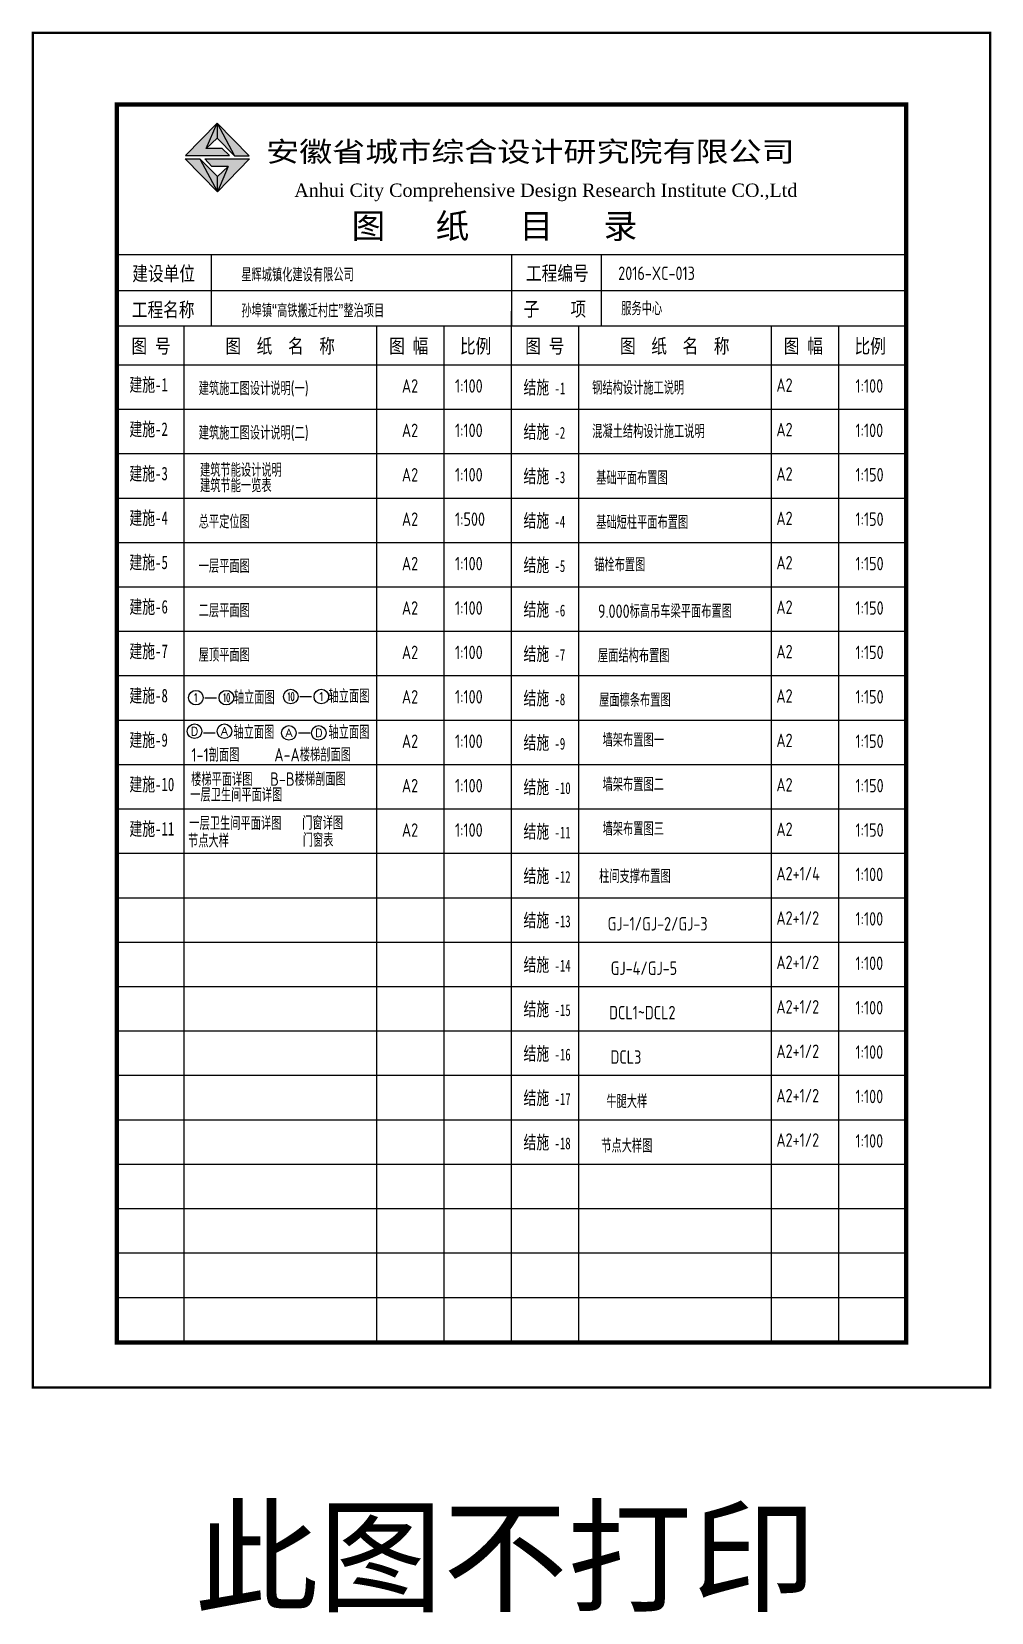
# Model space of a CAD drawing. Extents: x 69728788 to 150163257, y 20675998 to 43663798.
# Drawn here: x 74335109 to 74356159, y 21842410 to 21877066 of the extents above; entities that cross this region are included whole.
import ezdxf
from ezdxf.enums import TextEntityAlignment as Align

# ---------------------------------------------------------------- set-up
doc = ezdxf.new("R2010")
doc.units = 0
doc.header["$LTSCALE"] = 1000
doc.header["$MEASUREMENT"] = 0
doc.layers.get('0').update_dxf_attribs({"linetype": 'CONTINUOUS'})
for name, color, linetype in [('A_DE_DETAIL_3', 144, 'CONTINUOUS'), ('AXIS', 3, 'CONTINUOUS'), ('AXIS_TEXT', 7, 'CONTINUOUS'), ('layer 1', 7, 'CONTINUOUS'), ('PUB_TEXT', 7, 'CONTINUOUS'), ('WALL', 4, 'CONTINUOUS'), ('填充', 251, 'CONTINUOUS')]:
    doc.layers.add(name, color=color, linetype=linetype)
doc.layers.add('PUB_WALL', color=255, linetype='CONTINUOUS', lineweight=13)
doc.styles.add('-宋体', font='')
doc.styles.add('_HZDX', font='atssdeng.shx', dxfattribs={"width": 0.8, "bigfont": 'atssdchn.shx'})
doc.styles.add('_SIMPLEX9', font='', dxfattribs={"width": 0.675})
doc.styles.add('COMPLEX', font='COMPLEX')
doc.styles.add('GHF', font='times.ttf')
doc.styles.add('宋体', font='', dxfattribs={"width": 0.8})
doc.styles.get('-宋体').set_extended_font_data('SimSun')
doc.styles.get('_SIMPLEX9').set_extended_font_data('SimSun')
doc.styles.get('宋体').set_extended_font_data('SimSun')
pattern_1 = [(0, (73223247.0905, 22362857.0662), (1.983867188, 3.967734375), [0, -3.967734375])]

# ---------------------------------------------------------------- blocks, each defined once
blk = doc.blocks.new('_AXISO')
blk.add_circle((0, 0), 0.5)
at = {"layer": 'AXIS_TEXT', "style": 'COMPLEX', "width": 1.041667}
blk.add_attdef('A', text='', height=0.56, dxfattribs=at).set_placement((-0.25, -0.28), (0.25, -0.28), align=Align.FIT)

msp = doc.modelspace()

# ---------------------------------------------------------------- hatches: boundary and pattern name
msp.add_hatch(color=1).paths.add_polyline_path([(74338936.3, 21874503.1), (74339177.2, 21875061.8), (74338482.7, 21874348), (74339449.7, 21874348), (74339289.2, 21874503.1)])
at = {"layer": 'A_DE_DETAIL_3'}
for color, points in [(41, [(74339556.6, 21874345.1), (74339884, 21874345.1), (74339177.2, 21875061.8)]), (41, [(74338795.9, 21874276.2), (74338474.8, 21874276.2), (74339186.6, 21873553.2)]), (1, [(74338906.6, 21874278.3), (74339064.5, 21874112.6), (74339422.2, 21874112.6), (74339186.6, 21873553.2), (74339884.5, 21874278.3)])]:
    msp.add_hatch(color=color, dxfattribs=at).paths.add_polyline_path(points)
at = {"layer": 'PUB_TEXT'}
h = msp.add_hatch(dxfattribs=at)
h.set_pattern_fill('松散材料', color=256, scale=2.116125, style=0)
h.set_pattern_definition(pattern_1)
h.paths.add_polyline_path([(74339177.2, 21874733.2), (74339177.2, 21875061.8), (74338936.3, 21874503.1)])
h = msp.add_hatch(dxfattribs=at)
h.set_pattern_fill('松散材料', color=256, scale=2.116125, style=0)
h.set_pattern_definition(pattern_1)
h.paths.add_polyline_path([(74339556.6, 21874345.1), (74339177.2, 21875061.8), (74339177.2, 21874733.2)])
h = msp.add_hatch(dxfattribs=at)
h.set_pattern_fill('松散材料', color=256, scale=2.116125, style=0)
h.set_pattern_definition(pattern_1)
h.paths.add_polyline_path([(74338795.9, 21874276.2), (74339186.6, 21873553.2), (74339186.6, 21873886.4)])
h.paths.add_polyline_path([(74339186.6, 21873553.2), (74339422.2, 21874112.6), (74339186.6, 21873886.4)])

# ---------------------------------------------------------------- linework, layer by layer
for p, q in [((74338936.3, 21874503.1, 6.9), (74339177.2, 21875061.8, 6.9)), ((74339177.2, 21875061.8, 6.9), (74339556.6, 21874345.1, 6.9)), ((74338474.8, 21874276.2, 6.9), (74338795.9, 21874276.2, 6.9)), ((74339186.6, 21873553.2, 6.9), (74338474.8, 21874276.2, 6.9)), ((74338795.9, 21874276.2, 6.9), (74339186.6, 21873553.2, 6.9)), ((74339064.5, 21874112.6, 6.9), (74338906.6, 21874278.3, 6.9)), ((74338906.6, 21874278.3, 6.9), (74339884.5, 21874278.3, 6.9)), ((74339884.5, 21874278.3, 6.9), (74339186.6, 21873553.2, 6.9)), ((74339422.2, 21874112.6, 6.9), (74339064.5, 21874112.6, 6.9)), ((74339422.2, 21874112.6, 6.9), (74339186.6, 21873553.2, 6.9))]:
    msp.add_line(p, q)
for p, q in [((74339186.6, 21873886.4, 6.9), (74338795.9, 21874276.2, 6.9)), ((74339186.6, 21873886.4, 6.9), (74339422.2, 21874112.6, 6.9)), ((74339186.6, 21873553.2, 6.9), (74339186.6, 21873886.4, 6.9)), ((74354288.2, 21869754.5, 6.9), (74336979.6, 21869754.5, 6.9))]:
    msp.add_line(p, q, dxfattribs=at)
at = {"layer": 'PUB_TEXT', "elevation": 6.9}
for points, const_width in [([(74335133.9, 21877041.8), (74356133.9, 21877041.8), (74356133.9, 21847341.8), (74335133.9, 21847341.8)], 49.2), ([(74336979.6, 21848325.3), (74336979.6, 21875468.3), (74354288.2, 21875468.3), (74354288.2, 21848325.3)], 98.3)]:
    msp.add_lwpolyline(points, close=True, dxfattribs=dict(at, const_width=const_width))
for points in [[(74339289.2, 21874503.1), (74338936.3, 21874503.1), (74339177.2, 21874733.2), (74339556.6, 21874345.1), (74339884, 21874345.1), (74339177.2, 21875061.8), (74338482.7, 21874348), (74339449.7, 21874348), (74339289.2, 21874503.1)], [(74339177.2, 21875061.8), (74339177.2, 21874733.2)]]:
    msp.add_lwpolyline(points, dxfattribs=at)
at = {"layer": 'PUB_WALL'}
for p, q in [((74338911.2, 21862463.8, 6.9), (74339167.5, 21862463.8, 6.9)), ((74338911.2, 21862463.8, 6.9), (74339167.5, 21862463.8, 6.9)), ((74338911.2, 21862463.8, 6.9), (74339167.5, 21862463.8, 6.9)), ((74340992.7, 21862487.5, 6.9), (74341249, 21862487.5, 6.9)), ((74340992.7, 21862487.5, 6.9), (74341249, 21862487.5, 6.9)), ((74340992.7, 21862487.5, 6.9), (74341249, 21862487.5, 6.9)), ((74338876.2, 21861692.6, 6.9), (74339132.5, 21861692.6, 6.9)), ((74338876.2, 21861692.6, 6.9), (74339132.5, 21861692.6, 6.9)), ((74338876.2, 21861692.6, 6.9), (74339132.5, 21861692.6, 6.9)), ((74340960, 21861692.6, 6.9), (74341216.3, 21861692.6, 6.9)), ((74340960, 21861692.6, 6.9), (74341216.3, 21861692.6, 6.9)), ((74340960, 21861692.6, 6.9), (74341216.3, 21861692.6, 6.9))]:
    msp.add_line(p, q, dxfattribs=at)
at = {"layer": 'PUB_WALL', "const_width": 20, "elevation": 6.9}
for points in [[(74338911.2, 21862463.8), (74339167.5, 21862463.8)], [(74340992.7, 21862487.5), (74341249, 21862487.5)], [(74338876.2, 21861692.6), (74339132.5, 21861692.6)], [(74340960, 21861692.6), (74341216.3, 21861692.6)]]:
    msp.add_lwpolyline(points, dxfattribs=at)
at = {"layer": 'WALL'}
for p, q in [((74338911.2, 21862463.8, 6.9), (74339167.5, 21862463.8, 6.9)), ((74340992.7, 21862487.5, 6.9), (74341249, 21862487.5, 6.9)), ((74338876.2, 21861692.6, 6.9), (74339132.5, 21861692.6, 6.9)), ((74340960, 21861692.6, 6.9), (74341216.3, 21861692.6, 6.9))]:
    msp.add_line(p, q, dxfattribs=at)
at = {"layer": '填充', "color": 251}
for p, q in [((74336979.6, 21872179.6, 6.9), (74354288.2, 21872179.6, 6.9)), ((74339044.8, 21872154.8, 6.9), (74339044.8, 21870606.1, 6.9)), ((74345633.9, 21872179.6, 6.9), (74345633.9, 21870606.1, 6.9)), ((74347600.8, 21872179.6, 6.9), (74347600.8, 21870606.1, 6.9)), ((74336979.6, 21871392.8, 6.9), (74354288.2, 21871392.8, 6.9)), ((74345633.9, 21848325.3, 6.9), (74345633.9, 21870934.7, 6.9)), ((74354288.2, 21870606.1, 6.9), (74336979.6, 21870606.1, 6.9)), ((74338454.8, 21848325.3, 6.9), (74338454.8, 21870606.1, 6.9)), ((74342683.6, 21848325.3, 6.9), (74342683.6, 21870606.1, 6.9)), ((74344158.8, 21848325.3, 6.9), (74344158.8, 21870606.1, 6.9)), ((74347109.1, 21848325.3, 6.9), (74347109.1, 21870606.1, 6.9)), ((74351337.9, 21848325.3, 6.9), (74351337.9, 21870606.1, 6.9)), ((74352813.1, 21848325.3, 6.9), (74352813.1, 21870606.1, 6.9)), ((74354288.2, 21869754.5, 6.9), (74336979.6, 21869754.5, 6.9)), ((74354288.2, 21868780.9, 6.9), (74336979.6, 21868780.9, 6.9)), ((74354288.2, 21867807.3, 6.9), (74336979.6, 21867807.3, 6.9)), ((74354288.2, 21866833.7, 6.9), (74336979.6, 21866833.7, 6.9)), ((74354288.2, 21865860.1, 6.9), (74336979.6, 21865860.1, 6.9)), ((74354288.2, 21864886.5, 6.9), (74336979.6, 21864886.5, 6.9)), ((74354288.2, 21863912.9, 6.9), (74336979.6, 21863912.9, 6.9)), ((74354288.2, 21862939.3, 6.9), (74336979.6, 21862939.3, 6.9)), ((74354288.2, 21861965.7, 6.9), (74336979.6, 21861965.7, 6.9)), ((74354288.2, 21860992, 6.9), (74336979.6, 21860992, 6.9)), ((74354288.2, 21860018.4, 6.9), (74336979.6, 21860018.4, 6.9)), ((74354288.2, 21859044.8, 6.9), (74336979.6, 21859044.8, 6.9)), ((74354288.2, 21858071.2, 6.9), (74336979.6, 21858071.2, 6.9)), ((74354288.2, 21857097.6, 6.9), (74336979.6, 21857097.6, 6.9)), ((74354288.2, 21856124, 6.9), (74336979.6, 21856124, 6.9)), ((74354288.2, 21855150.4, 6.9), (74336979.6, 21855150.4, 6.9)), ((74354288.2, 21854176.8, 6.9), (74336979.6, 21854176.8, 6.9)), ((74354288.2, 21853203.2, 6.9), (74336979.6, 21853203.2, 6.9)), ((74354288.2, 21852229.6, 6.9), (74336979.6, 21852229.6, 6.9)), ((74354288.2, 21851256, 6.9), (74336979.6, 21851256, 6.9)), ((74354288.2, 21850282.3, 6.9), (74336979.6, 21850282.3, 6.9)), ((74354288.2, 21849308.7, 6.9), (74336979.6, 21849308.7, 6.9)), ((74354288.2, 21849308.7, 6.9), (74336979.6, 21849308.7, 6.9))]:
    msp.add_line(p, q, dxfattribs=at)

# ---------------------------------------------------------------- block references
at = {"layer": 'AXIS'}
ref = msp.add_blockref('_AXISO', (74338711.4, 21862463.8, 6.9), dxfattribs=dict(at, xscale=320, yscale=320, zscale=320))
ref.add_attrib('A', '1', dxfattribs={"layer": 'AXIS_TEXT', "height": 179.2, "style": 'COMPLEX', "width": 2.083333}).set_placement((74338631.4, 21862374.2, 6.9), (74338791.4, 21862374.2, 6.9), align=Align.FIT)
ref = msp.add_blockref('_AXISO', (74339381.1, 21862463.8, 6.9), dxfattribs=dict(at, xscale=320, yscale=320, zscale=320))
ref.add_attrib('A', '10', dxfattribs={"layer": 'AXIS_TEXT', "height": 179.2, "style": 'COMPLEX', "width": 0.646552}).set_placement((74339301.1, 21862374.2, 6.9), (74339461.1, 21862374.2, 6.9), align=Align.FIT)
ref = msp.add_blockref('_AXISO', (74340792.9, 21862487.5, 6.9), dxfattribs=dict(at, xscale=320, yscale=320, zscale=320))
ref.add_attrib('A', '10', dxfattribs={"layer": 'AXIS_TEXT', "height": 179.2, "style": 'COMPLEX', "width": 0.646552}).set_placement((74340712.9, 21862397.9, 6.9), (74340872.9, 21862397.9, 6.9), align=Align.FIT)
ref = msp.add_blockref('_AXISO', (74341462.7, 21862487.5, 6.9), dxfattribs=dict(at, xscale=320, yscale=320, zscale=320))
ref.add_attrib('A', '1', dxfattribs={"layer": 'AXIS_TEXT', "height": 179.2, "style": 'COMPLEX', "width": 2.083333}).set_placement((74341382.7, 21862397.9, 6.9), (74341542.7, 21862397.9, 6.9), align=Align.FIT)
ref = msp.add_blockref('_AXISO', (74338682.4, 21861727.6, 6.9), dxfattribs=dict(at, xscale=320, yscale=320, zscale=320))
ref.add_attrib('A', 'D', dxfattribs={"layer": 'AXIS_TEXT', "height": 179.2, "style": 'COMPLEX', "width": 1.102941}).set_placement((74338602.4, 21861638, 6.9), (74338762.4, 21861638, 6.9), align=Align.FIT)
at = {"layer": 'AXIS', "xscale": 320, "yscale": 320, "zscale": 320}
for p in [(74339337.7, 21861727.6, 6.9), (74340752.9, 21861692.6, 6.9)]:
    msp.add_blockref('_AXISO', p, dxfattribs=at).add_auto_attribs({'A': 'A'})
at = {"layer": 'AXIS'}
ref = msp.add_blockref('_AXISO', (74341408.2, 21861692.6, 6.9), dxfattribs=dict(at, xscale=320, yscale=320, zscale=320))
ref.add_attrib('A', 'D', dxfattribs={"layer": 'AXIS_TEXT', "height": 179.2, "style": 'COMPLEX', "width": 1.102941}).set_placement((74341328.2, 21861603, 6.9), (74341488.2, 21861603, 6.9), align=Align.FIT)

# ---------------------------------------------------------------- texts
at = {"lineweight": 60, "style": '-宋体'}
for s, height, p in [('图   纸   目   录', 540.894, (74342128, 21872535.6, 6.9)), ('此图不打印', 2000, (74338677.3, 21842628.1, 6.9))]:
    msp.add_text(s, height=height, dxfattribs=at).set_placement(p)
at = {"layer": 'layer 1', "style": '_HZDX', "width": 0.8}
for s, height, p in [('星辉城镇化建设有限公司', 295.033, (74339708.4, 21871586.7, 6.9)), ('2016-XC-013', 295.033, (74347974.7, 21871620.6, 6.9)), ('孙埠镇“高铁搬迁村庄”整治项目', 295.033, (74339709.3, 21870801.3, -213.2)), ('服务中心', 295.03, (74348040.8, 21870848, 6.9))]:
    msp.add_text(s, height=height, dxfattribs=at).set_placement(p)
at = {"layer": 'PUB_TEXT'}
for s, height, style, width, p in [('安徽省城市综合设计研究院有限公司', 442.55, '宋体', 1.2, (74340253.5, 21874213.8, 6.9)), ('建设单位', 314.7, '-宋体', 0.8, (74337318.3, 21871605.3, 6.9)), ('工程编号', 314.7, '-宋体', 0.8, (74345952, 21871611.1, 6.9)), ('工程名称', 314.7, '-宋体', 0.8, (74337308, 21870811.9, 6.9)), ('子    项', 314.7, '-宋体', 0.8, (74345899, 21870827.2, 6.9)), ('图 号', 314.7, '-宋体', 0.8, (74337298.7, 21870015.4, 6.9)), ('   图  纸  名  称', 314.702, '-宋体', 0.8, (74338846.1, 21870015.4, 6.9)), ('图 幅', 314.7, '-宋体', 0.8, (74342951.2, 21870015.4, 6.9)), ('比例', 314.7, '-宋体', 0.8, (74344502.8, 21870015.4, 6.9)), ('图 号', 314.7, '-宋体', 0.8, (74345936.5, 21870015.4, 6.9)), ('   图  纸  名  称', 314.702, '-宋体', 0.8, (74347500.4, 21870015.4, 6.9)), ('图 幅', 314.7, '-宋体', 0.8, (74351605.5, 21870015.4, 6.9)), ('比例', 314.7, '-宋体', 0.8, (74353157.1, 21870015.4, 6.9)), ('建施-1', 295.03, '宋体', 0.7, (74337253.7, 21869178, 6.9)), ('建筑施工图设计说明(一)', 295.033, '_HZDX', 0.8, (74338774, 21869094.7, 6.9)), ('A2', 295.03, '_HZDX', 0.8, (74343230.4, 21869150.5, 6.9)), ('1:100', 295.03, '_HZDX', 0.8, (74344394.6, 21869150.5, 6.9)), ('结施', 295.03, '宋体', 0.7, (74345897.1, 21869120.1, 6.9)), ('-1', 259.63, '_SIMPLEX9', 0.675, (74346574.3, 21869114.2, 6.9)), ('钢结构设计施工说明', 295.03, '_HZDX', 0.8, (74347403.8, 21869108.8, 6.9)), ('A2', 295.03, '_HZDX', 0.8, (74351443, 21869168.8, 6.9)), ('1:100', 295.03, '_HZDX', 0.8, (74353178, 21869150.5, 6.9)), ('建施-2', 295.03, '宋体', 0.7, (74337253.7, 21868204.4, 6.9)), ('建筑施工图设计说明(二)', 295.033, '_HZDX', 0.8, (74338774, 21868121.1, 6.9)), ('A2', 295.03, '_HZDX', 0.8, (74343230.4, 21868176.8, 6.9)), ('1:100', 295.03, '_HZDX', 0.8, (74344394.6, 21868176.8, 6.9)), ('结施', 295.03, '宋体', 0.7, (74345897.1, 21868146.4, 6.9)), ('-2', 259.63, '_SIMPLEX9', 0.675, (74346574.3, 21868140.6, 6.9)), ('混凝土结构设计施工说明', 295.033, '_HZDX', 0.8, (74347404.3, 21868153.8, 6.9)), ('A2', 295.03, '_HZDX', 0.8, (74351443, 21868195.1, 6.9)), ('1:100', 295.03, '_HZDX', 0.8, (74353178, 21868176.8, 6.9)), ('建筑节能设计说明', 295.03, '_HZDX', 0.8, (74338803.2, 21867306.3, 6.9)), ('建施-3', 295.03, '宋体', 0.7, (74337253.7, 21867230.8, 6.9)), ('建筑节能一览表', 295.03, '_HZDX', 0.8, (74338803.2, 21866966.3, 6.9)), ('A2', 295.03, '_HZDX', 0.8, (74343230.4, 21867203.2, 6.9)), ('1:100', 295.03, '_HZDX', 0.8, (74344394.6, 21867203.2, 6.9)), ('结施', 295.03, '宋体', 0.7, (74345897.1, 21867172.8, 6.9)), ('-3', 259.63, '_SIMPLEX9', 0.675, (74346574.3, 21867167, 6.9)), ('基础平面布置图', 295.03, '_HZDX', 0.8, (74347490.6, 21867134.4, 6.9)), ('A2', 295.03, '_HZDX', 0.8, (74351443, 21867221.5, 6.9)), ('1:150', 295.03, '_HZDX', 0.8, (74353178, 21867203.2, 6.9)), ('建施-4', 295.03, '宋体', 0.7, (74337253.7, 21866257.2, 6.9)), ('总平定位图', 295.03, '_HZDX', 0.8, (74338774, 21866173.8, 6.9)), ('A2', 295.03, '_HZDX', 0.8, (74343230.4, 21866229.6, 6.9)), ('1:500', 295.03, '_HZDX', 0.8, (74344394.6, 21866229.6, 6.9)), ('结施', 295.03, '宋体', 0.7, (74345897.1, 21866199.2, 6.9)), ('-4', 259.63, '_SIMPLEX9', 0.675, (74346574.3, 21866193.4, 6.9)), ('基础短柱平面布置图', 295.03, '_HZDX', 0.8, (74347490.6, 21866160.8, 6.9)), ('A2', 295.03, '_HZDX', 0.8, (74351443, 21866247.9, 6.9)), ('1:150', 295.03, '_HZDX', 0.8, (74353178, 21866229.6, 6.9)), ('建施-5', 295.03, '宋体', 0.7, (74337253.7, 21865283.6, 6.9)), ('A2', 295.03, '_HZDX', 0.8, (74343230.4, 21865256, 6.9)), ('1:100', 295.03, '_HZDX', 0.8, (74344394.6, 21865256, 6.9)), ('结施', 295.03, '宋体', 0.7, (74345897.1, 21865225.6, 6.9)), ('锚栓布置图', 295.03, '_HZDX', 0.8, (74347446.5, 21865231.9, 6.9)), ('A2', 295.03, '_HZDX', 0.8, (74351443, 21865274.3, 6.9)), ('1:150', 295.03, '_HZDX', 0.8, (74353178, 21865256, 6.9)), ('一层平面图', 295.03, '_HZDX', 0.8, (74338774, 21865200.2, 6.9)), ('-5', 259.63, '_SIMPLEX9', 0.675, (74346574.3, 21865219.8, 6.9)), ('建施-6', 295.03, '宋体', 0.7, (74337253.7, 21864310, 6.9)), ('二层平面图', 295.03, '_HZDX', 0.8, (74338774, 21864226.6, 6.9)), ('A2', 295.03, '_HZDX', 0.8, (74343230.4, 21864282.4, 6.9)), ('1:100', 295.03, '_HZDX', 0.8, (74344394.6, 21864282.4, 6.9)), ('结施', 295.03, '宋体', 0.7, (74345897.1, 21864252, 6.9)), ('-6', 259.63, '_SIMPLEX9', 0.675, (74346574.3, 21864246.1, 6.9)), ('9.000标高吊车梁平面布置图', 295.033, '_HZDX', 0.8, (74347530.1, 21864212.1, 6.9)), ('A2', 295.03, '_HZDX', 0.8, (74351443, 21864300.7, 6.9)), ('1:150', 295.03, '_HZDX', 0.8, (74353178, 21864282.4, 6.9)), ('建施-7', 295.03, '宋体', 0.7, (74337253.7, 21863336.3, 6.9)), ('屋顶平面图', 295.03, '_HZDX', 0.8, (74338774, 21863253, 6.9)), ('A2', 295.03, '_HZDX', 0.8, (74343230.4, 21863308.8, 6.9)), ('1:100', 295.03, '_HZDX', 0.8, (74344394.6, 21863308.8, 6.9)), ('结施', 295.03, '宋体', 0.7, (74345897.1, 21863278.4, 6.9)), ('-7', 259.63, '_SIMPLEX9', 0.675, (74346574.3, 21863272.5, 6.9)), ('屋面结构布置图', 295.03, '_HZDX', 0.8, (74347530.1, 21863238.4, 6.9)), ('A2', 295.03, '_HZDX', 0.8, (74351443, 21863327.1, 6.9)), ('1:150', 295.03, '_HZDX', 0.8, (74353178, 21863308.8, 6.9)), ('建施-8', 295.03, '宋体', 0.7, (74337253.7, 21862362.7, 6.9)), ('轴立面图', 295.03, '_HZDX', 0.8, (74339544.3, 21862321.2, 6.9)), ('轴立面图', 295.03, '_HZDX', 0.8, (74341621.8, 21862349.7, 6.9)), ('A2', 295.03, '_HZDX', 0.8, (74343230.4, 21862335.2, 6.9)), ('1:100', 295.03, '_HZDX', 0.8, (74344394.6, 21862335.2, 6.9)), ('结施', 295.03, '宋体', 0.7, (74345897.1, 21862304.8, 6.9)), ('-8', 259.63, '_SIMPLEX9', 0.675, (74346574.3, 21862298.9, 6.9)), ('屋面檩条布置图', 295.03, '_HZDX', 0.8, (74347555.5, 21862264.8, 6.9)), ('A2', 295.03, '_HZDX', 0.8, (74351443, 21862353.5, 6.9)), ('1:150', 295.03, '_HZDX', 0.8, (74353178, 21862335.2, 6.9)), ('轴立面图', 295.03, '_HZDX', 0.8, (74339535.8, 21861559.2, 6.9)), ('轴立面图', 295.03, '_HZDX', 0.8, (74341619.6, 21861559.2, 6.9)), ('建施-9', 295.03, '宋体', 0.7, (74337253.7, 21861389.1, 6.9)), ('1-1剖面图', 295.03, '_HZDX', 0.8, (74338614.4, 21861061.5, 6.9)), ('A-A楼梯剖面图', 295.03, '_HZDX', 0.8, (74340432.5, 21861065, 6.9)), ('A2', 295.03, '_HZDX', 0.8, (74343230.4, 21861361.6, 6.9)), ('1:100', 295.03, '_HZDX', 0.8, (74344394.6, 21861361.6, 6.9)), ('结施', 295.03, '宋体', 0.7, (74345897.1, 21861331.2, 6.9)), ('-9', 259.63, '_SIMPLEX9', 0.675, (74346574.3, 21861325.3, 6.9)), ('墙架布置图一', 295.03, '_HZDX', 0.8, (74347632, 21861387, 13.8)), ('A2', 295.03, '_HZDX', 0.8, (74351443, 21861379.9, 6.9)), ('1:150', 295.03, '_HZDX', 0.8, (74353178, 21861361.6, 6.9)), ('建施-10', 295.03, '宋体', 0.7, (74337253.7, 21860415.5, 6.9)), ('楼梯平面详图', 295.03, '_HZDX', 0.8, (74338608.3, 21860524.5, 6.9)), ('B-B楼梯剖面图', 295.03, '_HZDX', 0.8, (74340341.7, 21860531.4, 6.9)), ('结施', 295.03, '宋体', 0.7, (74345897.1, 21860357.6, 6.9)), ('墙架布置图二', 295.03, '_HZDX', 0.8, (74347632, 21860413.4, 13.8)), ('A2', 295.03, '_HZDX', 0.8, (74351443, 21860406.3, 6.9)), ('一层卫生间平面详图', 295.03, '_HZDX', 0.8, (74338588.8, 21860186, 6.9)), ('A2', 295.03, '_HZDX', 0.8, (74343230.4, 21860388, 6.9)), ('1:100', 295.03, '_HZDX', 0.8, (74344394.6, 21860388, 6.9)), ('-10', 259.63, '_SIMPLEX9', 0.675, (74346574.3, 21860351.7, 6.9)), ('1:150', 295.03, '_HZDX', 0.8, (74353178, 21860388, 6.9)), ('建施-11', 295.03, '宋体', 0.7, (74337253.7, 21859441.9, 6.9)), ('一层卫生间平面详图', 295.03, '_HZDX', 0.8, (74338568.7, 21859561.6, 6.9)), ('门窗详图', 295.03, '_HZDX', 0.8, (74341044, 21859569.2, 6.9)), ('A2', 295.03, '_HZDX', 0.8, (74343230.4, 21859414.4, 6.9)), ('1:100', 295.03, '_HZDX', 0.8, (74344394.6, 21859414.4, 6.9)), ('结施', 295.03, '宋体', 0.7, (74345897.1, 21859384, 6.9)), ('墙架布置图三', 295.03, '_HZDX', 0.8, (74347632, 21859439.8, 13.8)), ('A2', 295.03, '_HZDX', 0.8, (74351443, 21859432.7, 6.9)), ('1:150', 295.03, '_HZDX', 0.8, (74353178, 21859414.4, 6.9)), ('节点大样', 295.03, '_HZDX', 0.8, (74338541, 21859179, 6.9)), ('门窗表', 295.03, '_HZDX', 0.8, (74341056.6, 21859193.7, 6.9)), ('-11', 259.63, '_SIMPLEX9', 0.675, (74346574.3, 21859378.1, 6.9)), ('结施', 295.03, '宋体', 0.7, (74345897.1, 21858410.4, 6.9)), ('-12', 259.63, '_SIMPLEX9', 0.675, (74346574.3, 21858404.5, 6.9)), ('柱间支撑布置图', 295.03, '_HZDX', 0.8, (74347555.5, 21858400.1, 13.8)), ('A2+1/4', 295.03, '_HZDX', 0.8, (74351443, 21858459, 6.9)), ('1:100', 295.03, '_HZDX', 0.8, (74353178, 21858440.8, 6.9)), ('结施', 295.03, '宋体', 0.7, (74345897.1, 21857436.7, 6.9)), ('-13', 259.63, '_SIMPLEX9', 0.675, (74346574.3, 21857430.9, 6.9)), ('A2+1/2', 295.03, '_HZDX', 0.8, (74351443, 21857485.4, 6.9)), ('1:100', 295.03, '_HZDX', 0.8, (74353178, 21857467.1, 6.9)), ('结施', 295.03, '宋体', 0.7, (74345897.1, 21856463.1, 6.9)), ('-14', 259.63, '_SIMPLEX9', 0.675, (74346574.3, 21856457.3, 6.9)), ('A2+1/2', 295.03, '_HZDX', 0.8, (74351443, 21856511.8, 6.9)), ('1:100', 295.03, '_HZDX', 0.8, (74353178, 21856493.5, 6.9)), ('结施', 295.03, '宋体', 0.7, (74345897.1, 21855489.5, 6.9)), ('-15', 259.63, '_SIMPLEX9', 0.675, (74346574.3, 21855483.7, 6.9)), ('A2+1/2', 295.03, '_HZDX', 0.8, (74351443, 21855538.2, 6.9)), ('1:100', 295.03, '_HZDX', 0.8, (74353178, 21855519.9, 6.9)), ('结施', 295.03, '宋体', 0.7, (74345897.1, 21854515.9, 6.9)), ('A2+1/2', 295.03, '_HZDX', 0.8, (74351443, 21854564.6, 6.9)), ('1:100', 295.03, '_HZDX', 0.8, (74353178, 21854546.3, 6.9)), ('-16', 259.63, '_SIMPLEX9', 0.675, (74346574.3, 21854510.1, 6.9)), ('结施', 295.03, '宋体', 0.7, (74345897.1, 21853542.3, 6.9)), ('-17', 259.63, '_SIMPLEX9', 0.675, (74346574.3, 21853536.4, 6.9)), ('A2+1/2', 295.03, '_HZDX', 0.8, (74351443, 21853591, 6.9)), ('1:100', 295.03, '_HZDX', 0.8, (74353178, 21853572.7, 6.9)), ('结施', 295.03, '宋体', 0.7, (74345897.1, 21852568.7, 6.9)), ('-18', 259.63, '_SIMPLEX9', 0.675, (74346574.3, 21852562.8, 6.9)), ('A2+1/2', 295.03, '_HZDX', 0.8, (74351443, 21852617.4, 6.9)), ('1:100', 295.03, '_HZDX', 0.8, (74353178, 21852599.1, 6.9))]:
    msp.add_text(s, height=height, dxfattribs=dict(at, style=style, width=width)).set_placement(p)
at = {"layer": 'PUB_TEXT', "style": 'GHF'}
msp.add_text('Anhui City Comprehensive Design Research Institute CO.,Ltd', height=291.563, dxfattribs=at).set_placement((74340870.7, 21873443.5, 6.9))
at = {"layer": 'PUB_TEXT', "style": '_HZDX', "width": 0.8}
for s, height, p in [('GJ-1/GJ-2/GJ-3', 295.033, (74348838.1, 21857506.3, -200)), ('GJ-4/GJ-5', 295.03, (74348538.1, 21856532.7, -200)), ('DCL1~DCL2', 295.03, (74348502.9, 21855559.1, -200)), ('DCL3', 295.03, (74348142.9, 21854585.5, -200)), ('牛腿大样', 295.03, (74348162.9, 21853611.9, -200)), ('节点大样图', 295.03, (74348162.9, 21852638.2, -200))]:
    msp.add_text(s, height=height, dxfattribs=at).set_placement(p, align=Align.MIDDLE_CENTER)

doc.saveas('drawing.dxf')
